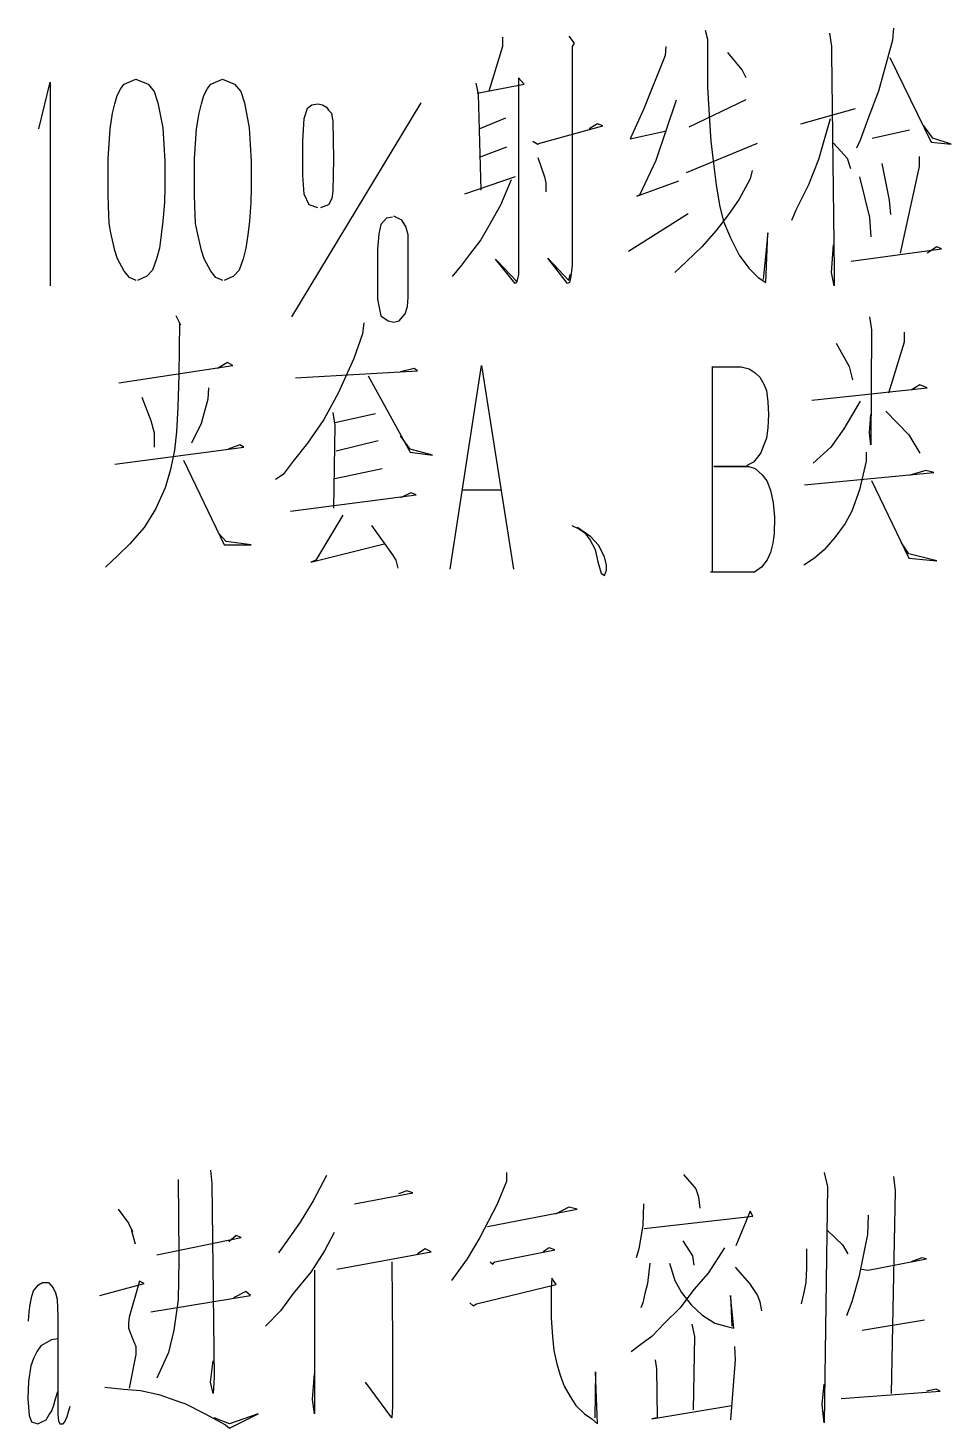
# Model space of a CAD drawing. Extents: x 0 to 2376, y 0 to 3364.
# Drawn here: x 2137.7 to 2208.8, y 3010.9 to 3118.7 of the extents above; entities that cross this region are included whole.
import ezdxf

# ---------------------------------------------------------------- set-up
doc = ezdxf.new("R2010")
doc.units = 0
doc.header["$MEASUREMENT"] = 0
doc.layers.add('6', color=7, linetype='Continuous')
doc.layers.add('8', color=7, linetype='Continuous')

# ---------------------------------------------------------------- blocks, each defined once
blk = doc.blocks.new('BLKENT139')
at = {"layer": '8', "color": 2, "linetype": 'Continuous'}
for p, q in [((2174.25, 3118.01), (2174.25, 3117.3)), ((2179.37, 3118.09), (2179.79, 3117.54)), ((2189.88, 3118.56), (2190.04, 3117.85)), ((2199.45, 3118.32), (2199.61, 3117.3)), ((2204.37, 3118.72), (2204.31, 3117.77)), ((2174.25, 3117.3), (2173.2, 3113.85)), ((2179.79, 3117.54), (2179.63, 3117.3)), ((2179.63, 3117.3), (2179.63, 3101.85)), ((2186.85, 3117.3), (2186.8, 3116.6)), ((2190.04, 3117.85), (2190.04, 3114.17)), ((2199.61, 3117.3), (2199.61, 3116.75)), ((2204.31, 3117.77), (2203.22, 3113.85)), ((2186.8, 3116.6), (2185.12, 3112.44)), ((2192.71, 3115.5), (2191.61, 3116.83)), ((2199.61, 3116.75), (2199.82, 3100.05)), ((2204.1, 3116.44), (2207.29, 3109.93)), ((2145.12, 3114.39), (2146.01, 3114.79)), ((2146.01, 3114.79), (2146.95, 3114.39)), ((2151.79, 3114.39), (2152.68, 3114.79)), ((2152.68, 3114.79), (2153.62, 3114.39)), ((2175.92, 3114.4), (2175.5, 3114.87)), ((2175.5, 3114.87), (2175.5, 3100.44)), ((2193.02, 3114.87), (2192.71, 3115.5)), ((2138.54, 3110.95), (2139.42, 3114.55)), ((2139.42, 3114.55), (2139.42, 3098.87)), ((2144.57, 3113.51), (2144.86, 3114.07)), ((2144.86, 3114.07), (2145.12, 3114.39)), ((2146.95, 3114.39), (2147.42, 3113.83)), ((2147.42, 3113.83), (2147.71, 3112.95)), ((2151.24, 3113.51), (2151.53, 3114.07)), ((2151.53, 3114.07), (2151.79, 3114.39)), ((2153.62, 3114.39), (2154.09, 3113.83)), ((2154.09, 3113.83), (2154.38, 3112.95)), ((2172.21, 3114.48), (2172.37, 3113.62)), ((2172.31, 3113.7), (2175.92, 3114.4)), ((2190.04, 3114.17), (2190.2, 3111.58)), ((2203.22, 3113.85), (2202.48, 3111.89)), ((2144.21, 3112.15), (2144.39, 3112.87)), ((2144.39, 3112.87), (2144.57, 3113.51)), ((2147.71, 3112.95), (2148.08, 3111.03)), ((2150.88, 3112.15), (2151.06, 3112.87)), ((2151.06, 3112.87), (2151.24, 3113.51)), ((2154.38, 3112.95), (2154.75, 3111.03)), ((2167.97, 3112.95), (2157.99, 3096.47)), ((2159.24, 3112.55), (2159.56, 3112.79)), ((2159.56, 3112.79), (2160.03, 3112.87)), ((2160.03, 3112.87), (2160.39, 3112.79)), ((2160.39, 3112.79), (2160.71, 3112.63)), ((2160.71, 3112.63), (2160.86, 3112.39)), ((2172.37, 3113.62), (2172.58, 3106.24)), ((2187.63, 3113.15), (2186.07, 3108.52)), ((2188.63, 3111.11), (2193.02, 3113.22)), ((2144.03, 3110.95), (2144.21, 3112.15)), ((2150.69, 3110.95), (2150.88, 3112.15)), ((2158.88, 3109.99), (2158.98, 3111.75)), ((2158.98, 3111.75), (2159.24, 3112.55)), ((2160.86, 3112.39), (2161.07, 3112.15)), ((2161.07, 3112.15), (2161.18, 3111.51)), ((2161.18, 3111.51), (2161.23, 3108.63)), ((2172.47, 3110.95), (2174.51, 3111.81)), ((2185.12, 3112.44), (2184.08, 3110.17)), ((2190.2, 3111.58), (2190.3, 3110.01)), ((2197.25, 3111.34), (2201.44, 3112.52)), ((2199.5, 3111.73), (2198.61, 3108.6)), ((2202.48, 3111.89), (2201.8, 3110.09)), ((2143.87, 3108.63), (2144.03, 3110.95)), ((2148.08, 3111.03), (2148.24, 3108.47)), ((2150.54, 3108.63), (2150.69, 3110.95)), ((2154.75, 3111.03), (2154.9, 3108.47)), ((2177.12, 3109.85), (2181.99, 3111.19)), ((2181.57, 3111.34), (2180.94, 3110.95)), ((2181.99, 3111.19), (2181.57, 3111.34)), ((2184.08, 3110.17), (2186.9, 3110.79)), ((2202.74, 3110.24), (2205.62, 3110.87)), ((2207.4, 3110.24), (2206.72, 3111.19)), ((2158.88, 3107.35), (2158.88, 3109.99)), ((2174.56, 3109.54), (2172.47, 3108.75)), ((2176.6, 3110.01), (2176.97, 3109.77)), ((2176.97, 3109.77), (2177.12, 3109.85)), ((2188.42, 3107.58), (2193.91, 3109.85)), ((2190.3, 3110.01), (2190.51, 3108.28)), ((2199.76, 3109.85), (2200.81, 3108.68)), ((2201.8, 3110.09), (2201.54, 3109.46)), ((2207.29, 3109.93), (2208.81, 3109.77)), ((2208.81, 3109.77), (2207.4, 3110.24)), ((2143.87, 3105.83), (2143.87, 3108.63)), ((2148.24, 3108.47), (2148.24, 3106.39)), ((2150.54, 3105.83), (2150.54, 3108.63)), ((2154.9, 3108.47), (2154.9, 3106.39)), ((2161.23, 3108.63), (2161.18, 3106.15)), ((2176.97, 3108.75), (2177.49, 3107.26)), ((2186.07, 3108.52), (2184.81, 3105.85)), ((2190.51, 3108.28), (2190.72, 3106.64)), ((2198.61, 3108.6), (2197.83, 3106.64)), ((2200.81, 3108.68), (2201.07, 3107.89)), ((2203.48, 3108.28), (2204.05, 3105.46)), ((2206.35, 3108.83), (2206.35, 3108.05)), ((2158.98, 3105.91), (2158.88, 3107.35)), ((2175.24, 3107.26), (2171.32, 3105.93)), ((2177.49, 3107.26), (2177.59, 3106.79)), ((2193.49, 3107.73), (2193.33, 3107.11)), ((2201.75, 3107.26), (2202.54, 3104.13)), ((2206.35, 3108.05), (2204.89, 3101.38)), ((2148.24, 3106.39), (2148.21, 3105.27)), ((2154.9, 3106.39), (2154.88, 3105.27)), ((2161.18, 3106.15), (2161.12, 3105.59)), ((2174.93, 3107.03), (2174.09, 3105.07)), ((2177.59, 3106.79), (2177.59, 3106.09)), ((2184.6, 3105.77), (2187.84, 3106.95)), ((2190.72, 3106.64), (2190.98, 3105.07)), ((2193.33, 3107.11), (2192.5, 3105.54)), ((2197.83, 3106.64), (2196.89, 3104.75)), ((2143.9, 3105.03), (2143.87, 3105.83)), ((2143.95, 3103.67), (2143.9, 3105.03)), ((2148.21, 3105.27), (2148.1, 3103.83)), ((2150.56, 3105.03), (2150.54, 3105.83)), ((2150.61, 3103.67), (2150.56, 3105.03)), ((2154.88, 3105.27), (2154.77, 3103.83)), ((2159.35, 3105.11), (2158.98, 3105.91)), ((2160.03, 3104.87), (2159.35, 3105.11)), ((2160.86, 3105.11), (2160.24, 3104.87)), ((2161.12, 3105.59), (2160.86, 3105.11)), ((2174.09, 3105.07), (2173.31, 3103.66)), ((2184.81, 3105.85), (2184.6, 3105.77)), ((2190.98, 3105.07), (2191.29, 3103.81)), ((2192.5, 3105.54), (2191.66, 3104.36)), ((2204.05, 3105.46), (2204.16, 3104.36)), ((2165.31, 3104.07), (2164.89, 3103.59)), ((2165.78, 3104.15), (2165.31, 3104.07)), ((2166.51, 3103.91), (2165.88, 3104.23)), ((2183.97, 3101.54), (2188.57, 3104.44)), ((2191.66, 3104.36), (2190.72, 3103.11)), ((2196.89, 3104.75), (2196.52, 3103.89)), ((2202.54, 3104.13), (2202.64, 3102.64)), ((2144.08, 3102.95), (2143.95, 3103.67)), ((2144.39, 3101.59), (2144.08, 3102.95)), ((2148.1, 3103.83), (2147.97, 3102.79)), ((2150.75, 3102.95), (2150.61, 3103.67)), ((2151.06, 3101.59), (2150.75, 3102.95)), ((2154.77, 3103.83), (2154.64, 3102.79)), ((2164.73, 3102.87), (2164.63, 3101.67)), ((2164.89, 3103.59), (2164.73, 3102.87)), ((2166.82, 3103.43), (2166.51, 3103.91)), ((2166.98, 3102.79), (2166.82, 3103.43)), ((2173.31, 3103.66), (2172.58, 3102.4)), ((2190.72, 3103.11), (2189.62, 3101.85)), ((2191.29, 3103.81), (2191.82, 3102.56)), ((2194.69, 3102.95), (2194.33, 3099.34)), ((2194.54, 3099.11), (2194.69, 3102.95)), ((2147.97, 3102.79), (2147.82, 3101.75)), ((2154.64, 3102.79), (2154.48, 3101.75)), ((2166.98, 3097.99), (2166.98, 3102.79)), ((2172.58, 3102.4), (2171.79, 3101.38)), ((2179.63, 3101.85), (2179.63, 3100.44)), ((2189.62, 3101.85), (2188.47, 3100.75)), ((2191.82, 3102.56), (2192.5, 3101.22)), ((2199.61, 3099.89), (2199.76, 3102.01)), ((2207.71, 3101.85), (2206.98, 3101.38)), ((2208.08, 3101.7), (2207.71, 3101.85)), ((2144.6, 3100.95), (2144.39, 3101.59)), ((2145.12, 3099.99), (2144.6, 3100.95)), ((2147.61, 3100.95), (2147.29, 3100.07)), ((2147.82, 3101.75), (2147.61, 3100.95)), ((2151.27, 3100.95), (2151.06, 3101.59)), ((2151.79, 3099.99), (2151.27, 3100.95)), ((2154.27, 3100.95), (2153.96, 3100.07)), ((2154.48, 3101.75), (2154.27, 3100.95)), ((2164.63, 3101.67), (2164.63, 3097.83)), ((2171.79, 3101.38), (2171.11, 3100.44)), ((2175.24, 3099.03), (2173.73, 3100.91)), ((2173.73, 3100.91), (2173.88, 3100.75)), ((2173.88, 3100.75), (2175.35, 3099.19)), ((2179.27, 3099.03), (2177.75, 3100.99)), ((2177.75, 3100.99), (2179.37, 3099.26)), ((2188.47, 3100.75), (2187.53, 3099.89)), ((2192.5, 3101.22), (2193.23, 3100.21)), ((2201.12, 3100.75), (2208.08, 3101.7)), ((2145.52, 3099.51), (2145.12, 3099.99)), ((2147.29, 3100.07), (2146.85, 3099.59)), ((2152.18, 3099.51), (2151.79, 3099.99)), ((2153.96, 3100.07), (2153.52, 3099.59)), ((2171.11, 3100.44), (2170.38, 3099.58)), ((2175.5, 3099.73), (2175.35, 3099.19)), ((2175.5, 3100.44), (2175.5, 3099.73)), ((2179.37, 3099.26), (2179.48, 3099.73)), ((2179.63, 3100.44), (2179.53, 3099.58)), ((2193.23, 3100.21), (2193.96, 3099.5)), ((2199.82, 3098.87), (2199.61, 3099.89)), ((2199.82, 3100.05), (2199.82, 3098.87)), ((2146.04, 3099.27), (2145.52, 3099.51)), ((2146.85, 3099.59), (2146.14, 3099.27)), ((2152.71, 3099.27), (2152.18, 3099.51)), ((2153.52, 3099.59), (2152.81, 3099.27)), ((2175.35, 3099.19), (2175.24, 3099.03)), ((2179.42, 3099.11), (2179.27, 3099.03)), ((2179.53, 3099.58), (2179.42, 3099.11)), ((2193.96, 3099.5), (2194.54, 3099.11)), ((2164.63, 3097.83), (2164.89, 3096.55)), ((2166.93, 3097.27), (2166.98, 3097.99)), ((2149.1, 3096.56), (2149.46, 3095.85)), ((2164.89, 3096.55), (2165.46, 3096.15)), ((2166.3, 3096.15), (2166.77, 3096.71)), ((2166.77, 3096.71), (2166.93, 3097.27)), ((2202.54, 3096.48), (2202.69, 3095.46)), ((2149.36, 3096.01), (2149.31, 3092.01)), ((2149.46, 3095.85), (2149.36, 3096.01)), ((2163.58, 3096.01), (2163.48, 3095.15)), ((2165.46, 3096.15), (2165.88, 3096.07)), ((2165.88, 3096.07), (2166.3, 3096.15)), ((2202.69, 3095.46), (2202.64, 3086.6)), ((2205.2, 3095.3), (2205.2, 3094.52)), ((2163.48, 3095.15), (2162.8, 3093.26)), ((2199.97, 3094.44), (2200.97, 3092.64)), ((2205.2, 3094.52), (2204, 3090.6)), ((2162.8, 3093.26), (2161.59, 3090.6)), ((2144.71, 3091.38), (2153.49, 3092.72)), ((2153.07, 3092.95), (2152.29, 3092.48)), ((2153.49, 3092.72), (2153.07, 3092.95)), ((2158.3, 3091.77), (2167.71, 3092.32)), ((2167.45, 3092.48), (2166.4, 3092.24)), ((2167.71, 3092.32), (2167.45, 3092.48)), ((2170.22, 3077.03), (2172.65, 3092.71)), ((2172.65, 3092.71), (2175.11, 3077.03)), ((2190.38, 3092.63), (2192.65, 3092.63)), ((2190.43, 3076.79), (2190.43, 3092.63)), ((2192.65, 3092.63), (2193.25, 3092.47)), ((2193.25, 3092.47), (2193.72, 3092.15)), ((2193.72, 3092.15), (2194.09, 3091.83)), ((2200.97, 3092.64), (2201.23, 3091.62)), ((2149.31, 3092.01), (2149.25, 3089.5)), ((2151.61, 3090.99), (2151.56, 3090.13)), ((2163.9, 3091.93), (2167.14, 3086.05)), ((2194.09, 3091.83), (2194.38, 3091.27)), ((2194.38, 3091.27), (2194.59, 3090.79)), ((2198.09, 3090.05), (2206.98, 3090.99)), ((2206.4, 3091.22), (2205.73, 3090.83)), ((2206.98, 3090.99), (2206.4, 3091.22)), ((2146.48, 3090.28), (2147.16, 3088.48)), ((2151.56, 3090.13), (2151.03, 3088.24)), ((2161.59, 3090.6), (2160.5, 3088.56)), ((2194.59, 3090.79), (2194.69, 3089.91)), ((2194.69, 3089.91), (2194.74, 3088.95)), ((2201.8, 3089.97), (2200.55, 3087.85)), ((2149.25, 3089.5), (2149.15, 3087.62)), ((2161.18, 3089.11), (2161.33, 3088.09)), ((2161.33, 3088.32), (2164.47, 3089.03)), ((2194.74, 3088.95), (2194.69, 3087.91)), ((2202.54, 3087.54), (2202.64, 3088.95)), ((2203.79, 3089.19), (2205.57, 3087.38)), ((2147.16, 3088.48), (2147.42, 3087.54)), ((2151.03, 3088.24), (2150.3, 3086.75)), ((2160.5, 3088.56), (2159.24, 3086.75)), ((2161.33, 3088.09), (2161.23, 3081.73)), ((2194.69, 3087.91), (2194.59, 3087.11)), ((2200.55, 3087.85), (2199.56, 3086.44)), ((2147.42, 3087.54), (2147.42, 3086.44)), ((2149.15, 3087.62), (2148.99, 3086.21)), ((2159.24, 3086.75), (2158.14, 3085.34)), ((2164.68, 3086.91), (2161.44, 3086.13)), ((2167.14, 3086.28), (2166.4, 3087.3)), ((2194.59, 3087.11), (2194.35, 3086.47)), ((2202.64, 3086.6), (2202.54, 3087.54)), ((2205.57, 3087.38), (2206.4, 3085.97)), ((2144.39, 3085.11), (2154.33, 3086.44)), ((2148.99, 3086.21), (2148.68, 3084.72)), ((2154.01, 3086.6), (2153.12, 3086.28)), ((2154.33, 3086.44), (2154.01, 3086.6)), ((2168.86, 3085.81), (2167.14, 3086.28)), ((2167.14, 3086.05), (2168.86, 3085.81)), ((2193.91, 3085.67), (2193.59, 3085.27)), ((2194.17, 3085.99), (2193.91, 3085.67)), ((2194.35, 3086.47), (2194.17, 3085.99)), ((2199.56, 3086.44), (2198.2, 3085.19)), ((2202.27, 3086.05), (2202.27, 3085.34)), ((2148.68, 3084.72), (2148.26, 3083.3)), ((2149.67, 3085.42), (2152.81, 3078.91)), ((2158.14, 3085.34), (2157.36, 3084.32)), ((2161.33, 3084.01), (2164.99, 3084.79)), ((2193.05, 3084.95), (2190.54, 3084.95)), ((2190.54, 3084.95), (2193.23, 3084.95)), ((2193.12, 3085.03), (2193.05, 3084.95)), ((2193.59, 3085.27), (2193.12, 3085.03)), ((2193.23, 3084.95), (2193.72, 3084.79)), ((2193.72, 3084.79), (2194.25, 3084.31)), ((2202.27, 3085.34), (2201.75, 3083.15)), ((2206.88, 3084.64), (2205.57, 3084.24)), ((2207.5, 3084.48), (2206.88, 3084.64)), ((2157.36, 3084.32), (2156.78, 3083.93)), ((2194.25, 3084.31), (2194.61, 3083.83)), ((2194.61, 3083.83), (2194.9, 3083.11)), ((2197.52, 3083.54), (2207.5, 3084.48)), ((2202.69, 3083.85), (2205.57, 3077.89)), ((2148.26, 3083.3), (2147.53, 3081.66)), ((2157.93, 3081.5), (2167.61, 3082.75)), ((2167.19, 3082.91), (2166.4, 3082.52)), ((2167.61, 3082.75), (2167.19, 3082.91)), ((2174.09, 3083.11), (2171.14, 3083.11)), ((2194.9, 3083.11), (2195.11, 3082.15)), ((2201.75, 3083.15), (2201.18, 3081.5)), ((2147.53, 3081.66), (2146.64, 3080.24)), ((2195.11, 3082.15), (2195.22, 3081.03)), ((2201.18, 3081.5), (2200.65, 3080.56)), ((2146.64, 3080.24), (2145.54, 3078.99)), ((2161.96, 3081.19), (2159.87, 3077.73)), ((2164.16, 3080.4), (2165.78, 3078.13)), ((2179.61, 3080.39), (2180.13, 3080.15)), ((2181.07, 3079.51), (2180.03, 3080.23)), ((2195.22, 3081.03), (2195.19, 3079.75)), ((2200.65, 3080.56), (2199.87, 3079.46)), ((2152.97, 3079.15), (2152.39, 3079.77)), ((2154.9, 3078.91), (2152.97, 3079.15)), ((2180.13, 3080.15), (2180.6, 3079.83)), ((2180.6, 3079.83), (2181.02, 3079.27)), ((2181.02, 3079.27), (2181.39, 3078.55)), ((2181.65, 3078.87), (2181.07, 3079.51)), ((2195.19, 3079.75), (2195.08, 3079.03)), ((2199.87, 3079.46), (2199.03, 3078.52)), ((2144.6, 3078.05), (2143.66, 3077.19)), ((2145.54, 3078.99), (2144.6, 3078.05)), ((2152.81, 3078.91), (2154.9, 3078.91)), ((2159.5, 3077.58), (2165.15, 3078.99)), ((2165.78, 3078.13), (2166.04, 3077.73)), ((2181.39, 3078.55), (2181.59, 3077.59)), ((2182.12, 3077.99), (2181.65, 3078.87)), ((2194.9, 3078.31), (2194.64, 3077.75)), ((2195.08, 3079.03), (2194.9, 3078.31)), ((2199.03, 3078.52), (2198.3, 3077.89)), ((2205.57, 3078.21), (2204.99, 3079.07)), ((2207.71, 3077.66), (2205.57, 3078.21)), ((2159.87, 3077.73), (2159.5, 3077.58)), ((2166.04, 3077.73), (2166.2, 3077.11)), ((2181.59, 3077.59), (2181.86, 3076.71)), ((2182.27, 3077.35), (2182.12, 3077.99)), ((2182.27, 3076.95), (2182.27, 3077.35)), ((2194.22, 3077.19), (2193.67, 3076.79)), ((2194.64, 3077.75), (2194.22, 3077.19)), ((2198.3, 3077.89), (2197.46, 3077.34)), ((2205.57, 3077.89), (2207.71, 3077.66)), ((2181.86, 3076.71), (2182.12, 3076.55)), ((2182.12, 3076.55), (2182.27, 3076.95)), ((2193.67, 3076.79), (2190.27, 3076.79)), ((2151.77, 3030.72), (2151.87, 3029.7)), ((2149.26, 3030.01), (2149.31, 3024.21)), ((2151.87, 3029.7), (2152.03, 3014.79)), ((2160.71, 3030.32), (2159.66, 3028.36)), ((2174.56, 3029.85), (2173.83, 3028.05)), ((2174.56, 3030.56), (2174.56, 3029.85)), ((2188.21, 3030.4), (2189.15, 3029.3)), ((2199.03, 3030.56), (2199.29, 3029.46)), ((2204.37, 3030.24), (2204.52, 3029.15)), ((2162.85, 3028.13), (2167.35, 3028.99)), ((2166.88, 3029.15), (2166.25, 3028.91)), ((2167.35, 3028.99), (2166.88, 3029.15)), ((2189.15, 3029.3), (2189.36, 3028.68)), ((2189.36, 3028.68), (2189.46, 3027.81)), ((2199.29, 3029.46), (2199.03, 3011.26)), ((2204.52, 3029.15), (2204.21, 3013.54)), ((2144.65, 3027.73), (2145.44, 3026.64)), ((2159.66, 3028.36), (2158.67, 3026.72)), ((2173.83, 3028.05), (2172.52, 3025.54)), ((2173.1, 3026.4), (2180, 3027.73)), ((2179.37, 3027.89), (2178.33, 3027.34)), ((2180, 3027.73), (2179.37, 3027.89)), ((2185.12, 3028.13), (2185.07, 3026.48)), ((2193.33, 3027.58), (2192.24, 3024.91)), ((2193.54, 3027.19), (2193.33, 3027.58)), ((2145.44, 3026.64), (2145.75, 3026.01)), ((2158.67, 3026.72), (2157.57, 3025.15)), ((2185.07, 3026.48), (2184.76, 3024.68)), ((2185.18, 3026.24), (2193.54, 3027.19)), ((2202.43, 3027.26), (2202.38, 3025.77)), ((2145.65, 3026.17), (2145.96, 3025.07)), ((2147.63, 3024.21), (2154.12, 3025.54)), ((2147.63, 3024.21), (2154.12, 3025.54)), ((2153.75, 3025.7), (2153.18, 3025.22)), ((2153.75, 3025.7), (2153.18, 3025.22)), ((2154.12, 3025.54), (2153.75, 3025.7)), ((2154.12, 3025.54), (2153.75, 3025.7)), ((2161.28, 3025.93), (2160.55, 3024.52)), ((2172.52, 3025.54), (2171.53, 3023.89)), ((2188.16, 3025.3), (2188.89, 3024.13)), ((2199.29, 3026.09), (2200.44, 3024.99)), ((2202.38, 3025.77), (2201.7, 3022.48)), ((2149.31, 3024.21), (2149.31, 3023.81)), ((2157.57, 3025.15), (2156.99, 3024.36)), ((2160.55, 3024.52), (2159.5, 3022.87)), ((2161.49, 3023.11), (2168.76, 3024.44)), ((2168.29, 3024.68), (2167.71, 3024.28)), ((2168.76, 3024.44), (2168.29, 3024.68)), ((2173.67, 3023.66), (2178.28, 3024.6)), ((2177.86, 3024.75), (2177.39, 3024.44)), ((2178.28, 3024.6), (2177.86, 3024.75)), ((2184.76, 3024.68), (2184.55, 3023.97)), ((2188.89, 3024.13), (2188.99, 3023.42)), ((2191.35, 3024.75), (2190.09, 3022.79)), ((2197.67, 3024.68), (2197.67, 3023.19)), ((2200.44, 3024.99), (2200.86, 3024.28)), ((2149.31, 3023.81), (2149.26, 3020.75)), ((2165.73, 3023.66), (2165.78, 3017.62)), ((2171.53, 3023.89), (2170.33, 3022.24)), ((2173.31, 3023.66), (2173.52, 3023.5)), ((2173.52, 3023.5), (2173.67, 3023.66)), ((2185.6, 3023.58), (2185.44, 3022.01)), ((2187.11, 3023.58), (2187.53, 3022.24)), ((2192.18, 3023.26), (2193.28, 3022.01)), ((2197.67, 3023.19), (2197.62, 3022.09)), ((2201.91, 3023.11), (2202.43, 3023.03)), ((2202.43, 3023.03), (2206.93, 3023.89)), ((2206.56, 3023.97), (2205.73, 3023.66)), ((2206.93, 3023.89), (2206.56, 3023.97)), ((2138.51, 3021.91), (2138.82, 3022.07)), ((2138.82, 3022.07), (2139.06, 3022.07)), ((2139.06, 3022.07), (2139.29, 3022.07)), ((2139.29, 3022.07), (2139.63, 3021.67)), ((2143.24, 3021.07), (2146.64, 3022.01)), ((2146.28, 3022.17), (2145.49, 3019.42)), ((2146.64, 3022.01), (2146.28, 3022.17)), ((2159.5, 3022.87), (2158.14, 3021.22)), ((2159.77, 3023.03), (2159.77, 3011.97)), ((2178.07, 3022.4), (2178.01, 3021.62)), ((2178.38, 3021.93), (2178.07, 3022.4)), ((2185.44, 3022.01), (2185.23, 3021.22)), ((2187.53, 3022.24), (2188.05, 3021.3)), ((2190.09, 3022.79), (2188.99, 3021.54)), ((2193.28, 3022.01), (2193.91, 3021.07)), ((2197.62, 3022.09), (2197.46, 3021.3)), ((2201.7, 3022.48), (2201.18, 3020.6)), ((2137.86, 3020.39), (2137.99, 3021.03)), ((2137.99, 3021.03), (2138.12, 3021.43)), ((2138.12, 3021.43), (2138.51, 3021.91)), ((2139.63, 3021.67), (2139.82, 3021.27)), ((2139.82, 3021.27), (2139.95, 3020.79)), ((2147.16, 3019.81), (2154.85, 3021.07)), ((2147.16, 3019.81), (2154.85, 3021.07)), ((2154.48, 3021.38), (2153.54, 3020.91)), ((2154.85, 3021.07), (2154.48, 3021.38)), ((2154.85, 3021.07), (2154.48, 3021.38)), ((2158.14, 3021.22), (2157.15, 3019.89)), ((2172.26, 3020.44), (2178.38, 3021.93)), ((2178.01, 3021.62), (2178.01, 3019.34)), ((2185.23, 3021.22), (2185.07, 3020.52)), ((2188.99, 3021.54), (2187.95, 3020.13)), ((2188.05, 3021.3), (2188.78, 3020.36)), ((2192.08, 3018.56), (2191.82, 3021.07)), ((2191.82, 3021.07), (2191.92, 3018.72)), ((2193.91, 3021.07), (2194.07, 3020.6)), ((2197.46, 3021.3), (2197.26, 3020.44)), ((2137.75, 3019.11), (2137.78, 3019.83)), ((2137.78, 3019.83), (2137.86, 3020.39)), ((2139.95, 3020.79), (2140, 3019.43)), ((2149.26, 3020.75), (2148.94, 3018.4)), ((2157.15, 3019.89), (2156, 3018.72)), ((2171.74, 3020.52), (2172, 3020.28)), ((2172, 3020.28), (2172.26, 3020.44)), ((2185.07, 3020.52), (2184.92, 3020.13)), ((2187.95, 3020.13), (2186.75, 3018.95)), ((2188.78, 3020.36), (2189.62, 3019.58)), ((2194.07, 3020.6), (2194.22, 3019.89)), ((2201.18, 3020.6), (2200.76, 3019.5)), ((2140, 3019.43), (2140, 3011.91)), ((2145.49, 3019.42), (2145.44, 3018.95)), ((2145.44, 3018.95), (2145.44, 3018.56)), ((2178.01, 3019.34), (2178.12, 3017.93)), ((2186.75, 3018.95), (2185.75, 3017.93)), ((2188.84, 3018.87), (2189.05, 3017.93)), ((2189.62, 3019.58), (2190.61, 3018.95)), ((2190.61, 3018.95), (2191.45, 3018.72)), ((2201.96, 3018.4), (2206.77, 3019.19)), ((2139.5, 3017.67), (2139.11, 3017.43)), ((2140, 3017.75), (2139.5, 3017.67)), ((2145.44, 3018.56), (2145.75, 3017.77)), ((2145.75, 3017.77), (2146.01, 3017.15)), ((2148.94, 3018.4), (2148.52, 3016.68)), ((2178.12, 3017.93), (2178.22, 3016.83)), ((2185.75, 3017.93), (2185.02, 3017.38)), ((2189.05, 3017.93), (2188.94, 3012.28)), ((2191.45, 3018.72), (2192.08, 3018.56)), ((2138.41, 3016.79), (2138.12, 3016.23)), ((2138.69, 3017.19), (2138.41, 3016.79)), ((2139.11, 3017.43), (2138.69, 3017.19)), ((2146.01, 3017.15), (2146.01, 3016.52)), ((2148.52, 3016.68), (2147.63, 3014.72)), ((2165.78, 3017.62), (2165.78, 3012.52)), ((2178.22, 3016.83), (2178.43, 3015.81)), ((2185.02, 3017.38), (2184.18, 3016.75)), ((2192.13, 3017.15), (2192.18, 3016.13)), ((2137.91, 3015.67), (2137.75, 3014.47)), ((2138.12, 3016.23), (2137.91, 3015.67)), ((2146.01, 3016.52), (2145.49, 3013.93)), ((2151.77, 3014.4), (2151.97, 3016.05)), ((2178.43, 3015.81), (2178.69, 3014.95)), ((2186.01, 3016.13), (2186.12, 3015.42)), ((2192.18, 3016.13), (2191.82, 3011.5)), ((2137.75, 3014.47), (2137.7, 3013.11)), ((2152.03, 3014.79), (2151.97, 3013.54)), ((2159.61, 3013.07), (2159.77, 3015.03)), ((2178.69, 3014.95), (2179.01, 3014.09)), ((2181.41, 3015.19), (2181.36, 3011.66)), ((2181.57, 3011.19), (2181.41, 3015.19)), ((2186.12, 3015.42), (2186.17, 3011.66)), ((2139.82, 3013.11), (2140, 3013.67)), ((2143.61, 3014.01), (2145.07, 3013.85)), ((2145.07, 3013.85), (2146.38, 3013.77)), ((2146.38, 3013.77), (2147.79, 3013.46)), ((2147.79, 3013.46), (2149.52, 3012.83)), ((2151.97, 3013.54), (2151.77, 3014.4)), ((2165.73, 3011.66), (2163.69, 3014.4)), ((2179.01, 3014.09), (2179.48, 3013.3)), ((2198.88, 3012.68), (2199.03, 3014.24)), ((2200.34, 3013.15), (2207.97, 3013.7)), ((2207.66, 3013.85), (2206.93, 3013.7)), ((2207.97, 3013.7), (2207.66, 3013.85)), ((2137.7, 3013.11), (2137.8, 3011.83)), ((2139.5, 3012.15), (2139.69, 3012.63)), ((2139.69, 3012.63), (2139.82, 3013.11)), ((2140.71, 3011.75), (2140.94, 3012.55)), ((2149.52, 3012.83), (2149.78, 3012.75)), ((2149.78, 3012.75), (2151.35, 3011.97)), ((2159.77, 3011.97), (2159.61, 3013.07)), ((2165.78, 3012.52), (2165.73, 3011.66)), ((2179.48, 3013.3), (2179.9, 3012.6)), ((2179.9, 3012.6), (2180.58, 3011.97)), ((2185.75, 3011.58), (2191.92, 3012.6)), ((2199.03, 3011.26), (2198.88, 3012.68)), ((2137.8, 3011.83), (2137.96, 3011.35)), ((2137.96, 3011.35), (2138.46, 3011.19)), ((2138.46, 3011.19), (2138.77, 3011.35)), ((2138.77, 3011.35), (2139.09, 3011.51)), ((2139.09, 3011.51), (2139.32, 3011.91)), ((2139.32, 3011.91), (2139.5, 3012.15)), ((2140, 3011.91), (2140.05, 3011.43)), ((2140.05, 3011.43), (2140.16, 3011.19)), ((2140.16, 3011.19), (2140.42, 3011.19)), ((2140.42, 3011.19), (2140.55, 3011.35)), ((2140.55, 3011.35), (2140.71, 3011.75)), ((2151.35, 3011.97), (2152.92, 3011.11)), ((2153.23, 3011.19), (2152.03, 3011.66)), ((2153.23, 3010.87), (2155.43, 3011.97)), ((2155.43, 3011.97), (2153.23, 3011.19)), ((2180.58, 3011.97), (2181.15, 3011.58)), ((2181.15, 3011.58), (2181.57, 3011.19)), ((2186.17, 3011.66), (2185.75, 3011.58)), ((2152.92, 3011.11), (2153.23, 3010.87))]:
    blk.add_line(p, q, dxfattribs=at)

msp = doc.modelspace()

# ---------------------------------------------------------------- block references
at = {"layer": '6'}
msp.add_blockref('BLKENT139', (0, 0), dxfattribs=at)

doc.saveas('drawing.dxf')
